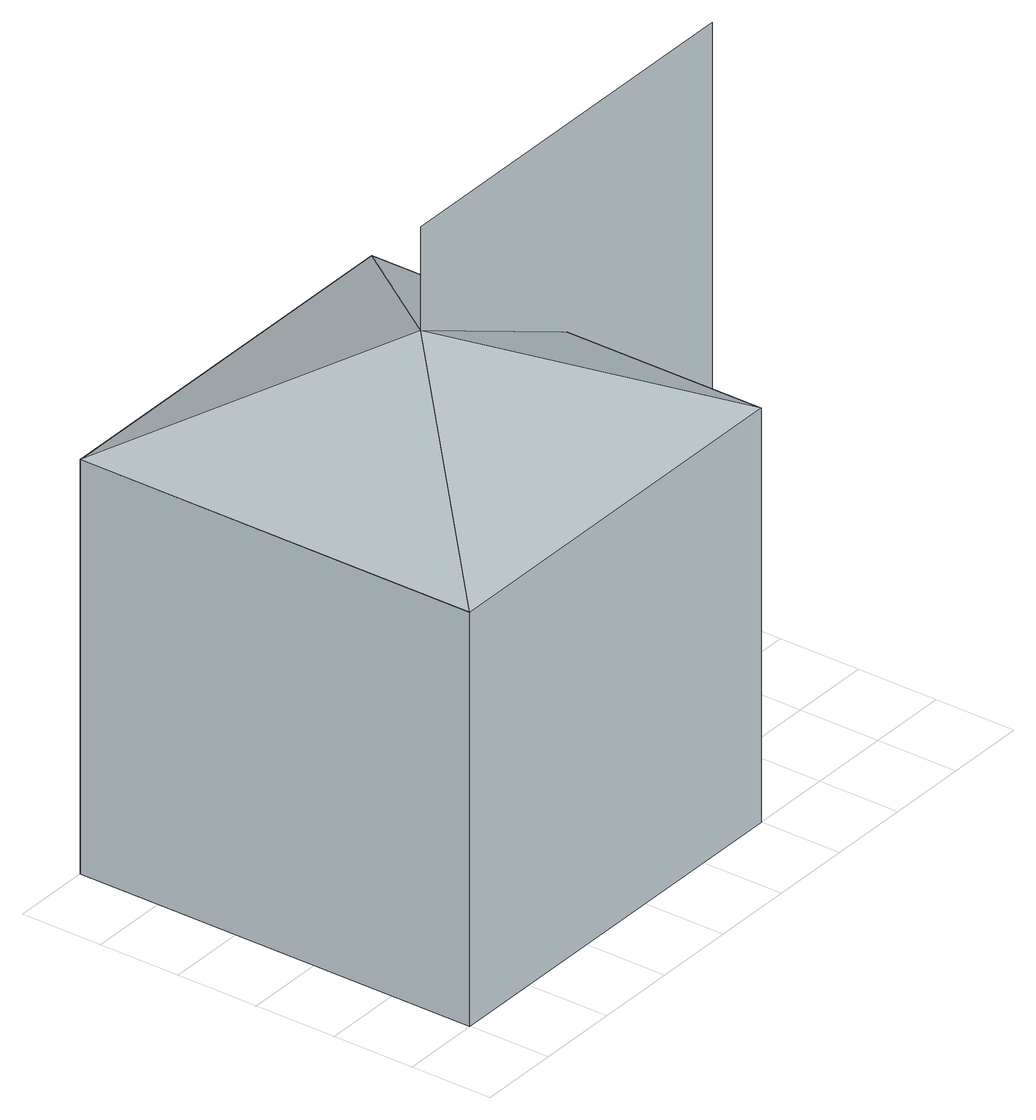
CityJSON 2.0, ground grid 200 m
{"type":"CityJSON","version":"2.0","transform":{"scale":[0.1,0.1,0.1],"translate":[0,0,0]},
"CityObjects":{
"object1":{"type":"GenericCityObject","attributes":{"function":"something"},"geometry":[{"type":"Solid","lod":"1","boundaries":[[[[0,1,2,3]],[[4,5,1,0]],[[5,6,2,1]],[[6,7,3,2]],[[7,4,0,3]],[[7,6,5,4]]]]}]},
"object2":{"type":"GenericCityObject","attributes":{"function":"something"},"geometry":[{"type":"MultiSurface","lod":"1","boundaries":[[[0,1,2,3]],[[4,5,1,0]],[[5,6,2,1]],[[6,7,3,2]],[[7,4,0,3]],[[7,6,5,4]],[[0,1,8]],[[1,2,8]],[[2,3,8]],[[3,0,8]]]}]},
"object3":{"type":"GenericCityObject","attributes":{"function":"something"},"geometry":[{"type":"MultiSurface","lod":"1","boundaries":[[[9,10,11,12]]]}]},
"object4":{"type":"GenericCityObject","attributes":{"function":"something"},"geometry":[{"type":"MultiSurface","lod":"1","boundaries":[[[9,11,12,10]]]}]},
"object5":{"type":"GenericCityObject","attributes":{"function":"something different"},"geometry":[{"type":"MultiSurface","lod":"1","boundaries":[[[9,11,12,10]]]}]}
},
"vertices":[
[0,0,10000],[10000,0,10000],[10000,10000,10000],[0,10000,10000],[0,0,0],[10000,0,0],[10000,10000,0],[0,10000,0],
[5000,5000,12500],
[5000,5000,0],[5000,5000,15000],[15000,5000,0],[15000,5000,15000]
]}
